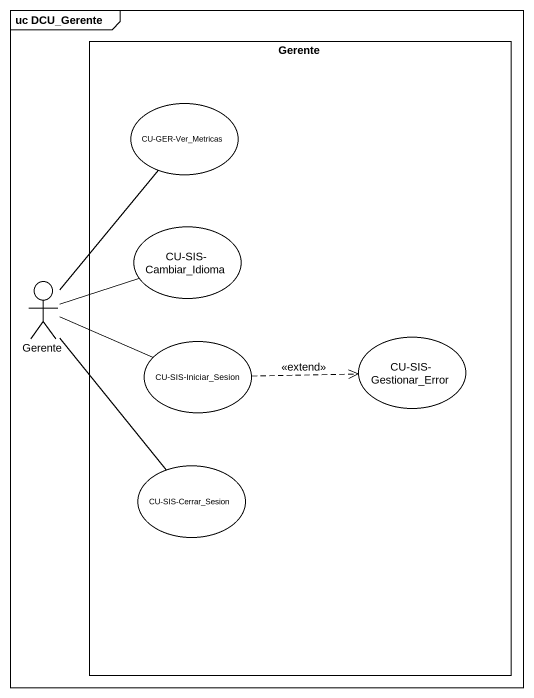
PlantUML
@startuml
mainframe uc DCU_Gerente
rectangle Gerente {
  usecase "CU-GER-Ver_Metricas" as CU_GER_Ver_Metricas
  usecase "CU-SIS-Cambiar_Idioma" as CU_SIS_Cambiar_Idioma
  usecase "CU-SIS-Iniciar_Sesion" as CU_SIS_Iniciar_Sesion
  usecase "CU-SIS-Gestionar_Error" as CU_SIS_Gestionar_Error
  usecase "CU-SIS-Cerrar_Sesion" as CU_SIS_Cerrar_Sesion
}
actor "Gerente" as Gerente_2
Gerente_2 -up- CU_GER_Ver_Metricas
Gerente_2 -right- CU_SIS_Cambiar_Idioma
Gerente_2 -right- CU_SIS_Iniciar_Sesion
Gerente_2 -- CU_SIS_Cerrar_Sesion
CU_SIS_Iniciar_Sesion .right.> CU_SIS_Gestionar_Error : <<extend>>
@enduml
